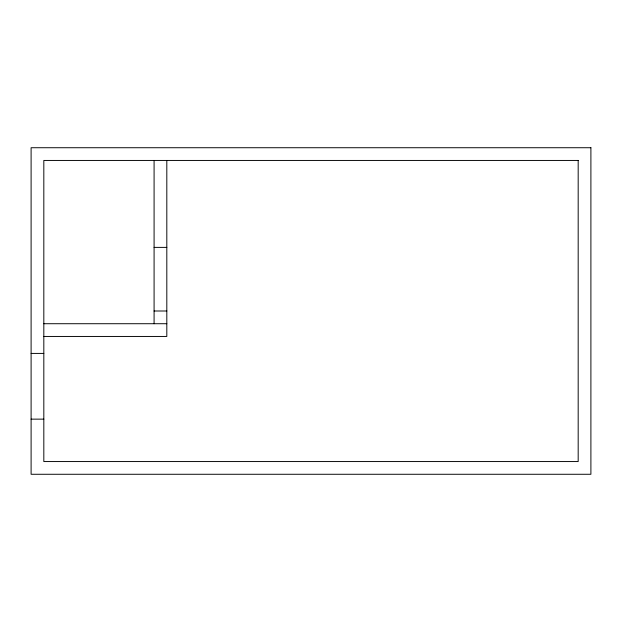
<?xml version="1.0" encoding="UTF-8"?>
<svg xmlns="http://www.w3.org/2000/svg" width="622" height="622" viewBox="0 0 622 622"><rect width="100%" height="100%" fill="white"/><g stroke="black" fill="none" stroke-linecap="round" stroke-linejoin="round"><path stroke-width="0.93" d="M154.085 247.385L166.813 247.385M154.085 311L166.813 311M43.82 323.72L166.813 323.72M43.82 336.448L166.813 336.448L166.813 160.445M31.1 353.413L43.82 353.413M31.1 419.142L43.82 419.142M154.085 160.445L154.085 323.72M590.9 147.725L31.1 147.725L31.1 474.275L590.9 474.275L590.9 147.725M578.18 160.445L43.82 160.445L43.82 461.555L578.18 461.555L578.18 160.445"/></g></svg>
